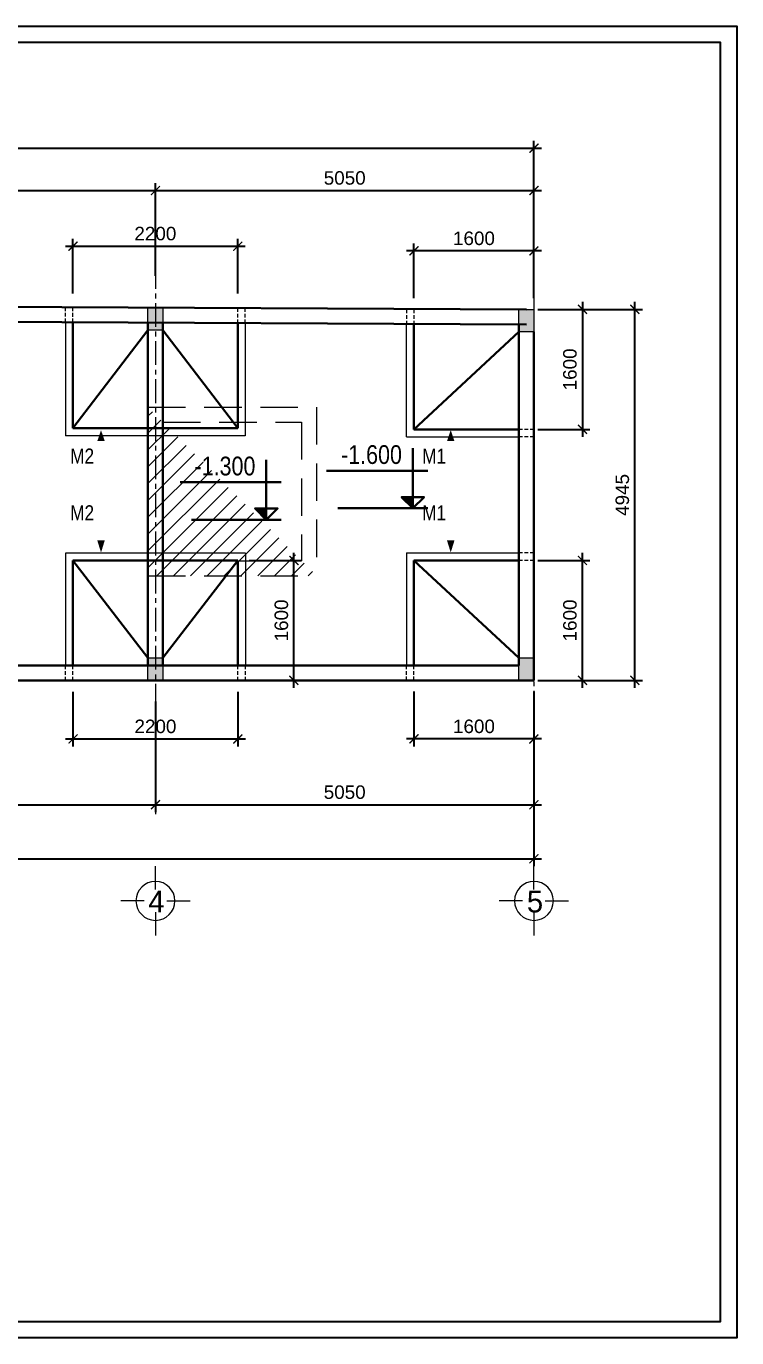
# Model space of a CAD drawing. Header units: millimetres. Extents: x -559287 to -299624, y 2351330 to 2655682.
# Drawn here: x -515463 to -505984, y 2588499 to 2605997 of the extents above; entities that cross this region are included whole.
import ezdxf
from ezdxf.enums import TextEntityAlignment as Align

# ---------------------------------------------------------------- set-up
doc = ezdxf.new("R2010")
doc.units = ezdxf.units.MM
doc.header["$LTSCALE"] = 10
for name, pattern in [('ACAD_ISO04W100', [30, 24, -3, 0, -3]), ('CENTER', [50.800000000000004, 31.75, -6.35, 6.35, -6.35]), ('HIDDENX2', [0.75, 0.5, -0.25])]:
    doc.linetypes.add(name, pattern=pattern)
doc.layers.get('0').update_dxf_attribs({"lineweight": 20})
doc.layers.get('Defpoints').update_dxf_attribs({"lineweight": 20})
for name, color, linetype, lineweight in [('BTCT', 7, 'Continuous', 20), ('Dim', 251, 'Continuous', 15), ('net bao', 50, 'Continuous', 5), ('Net khuat', 76, 'HIDDENX2', 15), ('Net manh', 8, 'Continuous', 13), ('Net-manh', 250, 'Continuous', 9), ('Net-thay', 252, 'Continuous', 9), ('Text', 54, 'Continuous', 25), ('Tim', 144, 'CENTER', 9), ('Tuong', 1, 'Continuous', 30)]:
    doc.layers.add(name, color=color, linetype=linetype, lineweight=lineweight)
doc.layers.add('ththep', color=3, linetype='Continuous')
doc.styles.add('HELVE', font='VHAVAN.TTF', dxfattribs={"height": 800})
doc.styles.add('NGHIA5', font='arial_0.ttf', dxfattribs={"height": 180})
doc.styles.add('STYLE1-S1', font='VHARIALN.TTF')
doc.styles.add('VNGL250', font='VHELVCN.TTF', dxfattribs={"height": 250})
doc.styles.add('VNI-HELVEC250', font='VHELVCN.TTF', dxfattribs={"height": 250})
doc.dimstyles.new('dim100', dxfattribs={"dimscale": 100, "dimtxt": 180, "dimasz": 1.2, "dimexe": 1, "dimexo": 1.5, "dimgap": 0.75, "dimtad": 1, "dimdec": 0, "dimzin": 0, "dimdsep": 46, "dimtxsty": 'NGHIA5', "dimblk1": 'ARCHTICK', "dimblk2": 'ARCHTICK', "dimsah": 1, "dimcen": 0.09, "dimdle": 1, "dimclrd": 256, "dimclre": 256, "dimclrt": 54, "dimadec": 0, "dimazin": 0, "dimtfac": 1, "dimtdec": 0, "dimtofl": 0, "dimtmove": 2, "dimatfit": 3, "dimfxl": 0, "dimtolj": 1, "dimtzin": 0, "dimarcsym": 0})

# ---------------------------------------------------------------- blocks, each defined once
blk = doc.blocks.new('_ARCHTICK')
at = {"color": 0, "linetype": 'ByBlock', "const_width": 0.15}
blk.add_lwpolyline([(-0.5, -0.5), (0.5, 0.5)], dxfattribs=at)
blk = doc.blocks.new('*D23')
at = {"layer": 'Defpoints', "color": 0, "transparency": 16777216}
for p in [(-518739.5850325237, 2597138.854301456), (-513739.5850325236, 2597138.854301456), (-513739.5850325236, 2595610.722574337)]:
    blk.add_point(p, dxfattribs=at)
at = {"layer": 'Dim', "lineweight": -2, "transparency": 16777216}
for p, q in [((-518739.5850325237, 2596988.854301456), (-518739.5850325237, 2595510.722574337)), ((-513739.5850325236, 2596988.854301456), (-513739.5850325236, 2595510.722574337)), ((-518839.5850325237, 2595610.722574337), (-513639.5850325236, 2595610.722574337))]:
    blk.add_line(p, q, dxfattribs=at)
at = {"layer": 'Dim', "lineweight": -2, "transparency": 16777216, "xscale": 120, "yscale": 120, "zscale": 120, "rotation": 180}
blk.add_blockref('_ARCHTICK', (-518739.5850325237, 2595610.722574337), dxfattribs=at)
at = {"layer": 'Dim', "lineweight": -2, "transparency": 16777216, "xscale": 120, "yscale": 120, "zscale": 120}
blk.add_blockref('_ARCHTICK', (-513739.5850325236, 2595610.722574337), dxfattribs=at)
at = {"layer": 'Dim', "color": 54, "transparency": 16777216, "insert": (-516239.5850325236, 2595777.625712127), "char_height": 180, "attachment_point": 5, "style": 'NGHIA5'}
blk.add_mtext('\\A1;5000', dxfattribs=at)
blk = doc.blocks.new('*D24')
at = {"layer": 'Defpoints', "color": 0, "transparency": 16777216}
for p in [(-513739.5850325236, 2597138.854301456), (-508689.5850325237, 2597138.854301456), (-508689.5850325237, 2595610.722574337)]:
    blk.add_point(p, dxfattribs=at)
at = {"layer": 'Dim', "lineweight": -2, "transparency": 16777216}
for p, q in [((-513739.5850325236, 2596988.854301456), (-513739.5850325236, 2595510.722574337)), ((-508689.5850325237, 2596988.854301456), (-508689.5850325237, 2595510.722574337)), ((-513839.5850325236, 2595610.722574337), (-508589.5850325237, 2595610.722574337))]:
    blk.add_line(p, q, dxfattribs=at)
at = {"layer": 'Dim', "lineweight": -2, "transparency": 16777216, "xscale": 120, "yscale": 120, "zscale": 120, "rotation": 180}
blk.add_blockref('_ARCHTICK', (-513739.5850325236, 2595610.722574337), dxfattribs=at)
at = {"layer": 'Dim', "lineweight": -2, "transparency": 16777216, "xscale": 120, "yscale": 120, "zscale": 120}
blk.add_blockref('_ARCHTICK', (-508689.5850325237, 2595610.722574337), dxfattribs=at)
at = {"layer": 'Dim', "color": 54, "transparency": 16777216, "insert": (-511214.5850325236, 2595777.625712127), "char_height": 180, "attachment_point": 5, "style": 'NGHIA5'}
blk.add_mtext('\\A1;5050', dxfattribs=at)
blk = doc.blocks.new('*D25')
at = {"layer": 'Defpoints', "color": 0, "transparency": 16777216}
for p in [(-527389.2931881169, 2597138.840936363), (-508689.5850325237, 2597138.854301456), (-508689.5850325237, 2594890.199795843)]:
    blk.add_point(p, dxfattribs=at)
at = {"layer": 'Dim', "lineweight": -2, "transparency": 16777216}
for p, q in [((-527389.2931881169, 2596988.840936363), (-527389.2931881169, 2594790.199795843)), ((-508689.5850325237, 2596988.854301456), (-508689.5850325237, 2594790.199795843)), ((-527489.2931881169, 2594890.199795843), (-508589.5850325237, 2594890.199795843))]:
    blk.add_line(p, q, dxfattribs=at)
at = {"layer": 'Dim', "lineweight": -2, "transparency": 16777216, "xscale": 120, "yscale": 120, "zscale": 120, "rotation": 180}
blk.add_blockref('_ARCHTICK', (-527389.2931881169, 2594890.199795843), dxfattribs=at)
at = {"layer": 'Dim', "lineweight": -2, "transparency": 16777216, "xscale": 120, "yscale": 120, "zscale": 120}
blk.add_blockref('_ARCHTICK', (-508689.5850325237, 2594890.199795843), dxfattribs=at)
at = {"layer": 'Dim', "color": 54, "transparency": 16777216, "insert": (-518039.4391103203, 2595057.102933633), "char_height": 180, "attachment_point": 5, "style": 'NGHIA5'}
blk.add_mtext('\\A1;18700', dxfattribs=at)
blk = doc.blocks.new('truc ngang-helve')
for points in [[(0, -4.802440907544224), (0, 0)], [(-2.325193748962192, -7.127634656506416), (-7.127634656506416, -7.127634656506416)], [(2.325193748962192, -7.127634656506416), (7.127634656506416, -7.127634656506416)], [(0, -9.452828405468608), (0, -14.25526931301283)]]:
    blk.add_lwpolyline(points)
blk.add_circle((0, -7.127634656506416), 4)
at = {"style": 'HELVE'}
blk.add_attdef('A', text='', height=4.5, dxfattribs=at).set_placement((0.02702979045830034, -7.007037711264502), align=Align.MIDDLE_CENTER)
blk = doc.blocks.new('*D29')
at = {"layer": 'Defpoints', "color": 0, "transparency": 16777216}
for p in [(-513739.5850325237, 2603805.266631138), (-518739.5850325237, 2602512.429326321), (-513739.5850325237, 2602518.602440019)]:
    blk.add_point(p, dxfattribs=at)
at = {"layer": 'Dim', "lineweight": -2, "transparency": 16777216}
for p, q in [((-518739.5850325237, 2602662.429326321), (-518739.5850325237, 2603905.266631138)), ((-513739.5850325237, 2602668.602440019), (-513739.5850325237, 2603905.266631138)), ((-518839.5850325237, 2603805.266631138), (-513639.5850325237, 2603805.266631138))]:
    blk.add_line(p, q, dxfattribs=at)
at = {"layer": 'Dim', "lineweight": -2, "transparency": 16777216, "xscale": 120, "yscale": 120, "zscale": 120, "rotation": 180}
blk.add_blockref('_ARCHTICK', (-518739.5850325237, 2603805.266631138), dxfattribs=at)
at = {"layer": 'Dim', "lineweight": -2, "transparency": 16777216, "xscale": 120, "yscale": 120, "zscale": 120}
blk.add_blockref('_ARCHTICK', (-513739.5850325237, 2603805.266631138), dxfattribs=at)
at = {"layer": 'Dim', "color": 54, "transparency": 16777216, "insert": (-516239.5850325237, 2603972.169768928), "char_height": 180, "attachment_point": 5, "style": 'NGHIA5'}
blk.add_mtext('\\A1;5000', dxfattribs=at)
blk = doc.blocks.new('*D30')
at = {"layer": 'Defpoints', "color": 0, "transparency": 16777216}
for p in [(-508689.3153540442, 2603805.266631138), (-513739.5850325237, 2602518.602440019), (-508689.3153540442, 2602290.575947645)]:
    blk.add_point(p, dxfattribs=at)
at = {"layer": 'Dim', "lineweight": -2, "transparency": 16777216}
for p, q in [((-513739.5850325237, 2602668.602440019), (-513739.5850325237, 2603905.266631138)), ((-508689.3153540442, 2602440.575947645), (-508689.3153540442, 2603905.266631138)), ((-513839.5850325237, 2603805.266631138), (-508589.3153540442, 2603805.266631138))]:
    blk.add_line(p, q, dxfattribs=at)
at = {"layer": 'Dim', "lineweight": -2, "transparency": 16777216, "xscale": 120, "yscale": 120, "zscale": 120, "rotation": 180}
blk.add_blockref('_ARCHTICK', (-513739.5850325237, 2603805.266631138), dxfattribs=at)
at = {"layer": 'Dim', "lineweight": -2, "transparency": 16777216, "xscale": 120, "yscale": 120, "zscale": 120}
blk.add_blockref('_ARCHTICK', (-508689.3153540442, 2603805.266631138), dxfattribs=at)
at = {"layer": 'Dim', "color": 54, "transparency": 16777216, "insert": (-511214.450193284, 2603972.169768928), "char_height": 180, "attachment_point": 5, "style": 'NGHIA5'}
blk.add_mtext('\\A1;5050', dxfattribs=at)
blk = doc.blocks.new('*D31')
at = {"layer": 'Defpoints', "color": 0, "transparency": 16777216}
for p in [(-508689.3153540442, 2604369.666244627), (-527389.4797667965, 2602313.901167825), (-508689.3153540442, 2602353.846755892)]:
    blk.add_point(p, dxfattribs=at)
at = {"layer": 'Dim', "lineweight": -2, "transparency": 16777216}
for p, q in [((-527389.4797667965, 2602463.901167825), (-527389.4797667965, 2604469.666244627)), ((-508689.3153540442, 2602503.846755892), (-508689.3153540442, 2604469.666244627)), ((-527489.4797667965, 2604369.666244627), (-508589.3153540442, 2604369.666244627))]:
    blk.add_line(p, q, dxfattribs=at)
at = {"layer": 'Dim', "lineweight": -2, "transparency": 16777216, "xscale": 120, "yscale": 120, "zscale": 120, "rotation": 180}
blk.add_blockref('_ARCHTICK', (-527389.4797667965, 2604369.666244627), dxfattribs=at)
at = {"layer": 'Dim', "lineweight": -2, "transparency": 16777216, "xscale": 120, "yscale": 120, "zscale": 120}
blk.add_blockref('_ARCHTICK', (-508689.3153540442, 2604369.666244627), dxfattribs=at)
at = {"layer": 'Dim', "color": 54, "transparency": 16777216, "insert": (-518039.3975604203, 2604536.569382417), "char_height": 180, "attachment_point": 5, "style": 'NGHIA5'}
blk.add_mtext('\\A1;18700', dxfattribs=at)
blk = doc.blocks.new('*D32')
at = {"layer": 'Defpoints', "color": 0, "transparency": 16777216}
for p in [(-508689.7404256966, 2602219.26312754), (-507342.8743858716, 2602219.26312754), (-508689.7404256966, 2597269.091526361)]:
    blk.add_point(p, dxfattribs=at)
at = {"layer": 'Dim', "lineweight": -2, "transparency": 16777216}
for p, q in [((-507342.8743858716, 2597169.091526361), (-507342.8743858716, 2602319.26312754)), ((-508539.7404256966, 2602219.26312754), (-507242.8743858716, 2602219.26312754)), ((-508539.7404256966, 2597269.091526361), (-507242.8743858716, 2597269.091526361))]:
    blk.add_line(p, q, dxfattribs=at)
at = {"layer": 'Dim', "lineweight": -2, "transparency": 16777216, "xscale": 120, "yscale": 120, "zscale": 120}
for p, rotation in [((-507342.8743858716, 2602219.26312754), 90), ((-507342.8743858716, 2597269.091526361), 270)]:
    blk.add_blockref('_ARCHTICK', p, dxfattribs=dict(at, rotation=rotation))
at = {"layer": 'Dim', "color": 54, "transparency": 16777216, "insert": (-507509.7775236618, 2599744.17732695), "char_height": 180, "attachment_point": 5, "rotation": 90, "style": 'NGHIA5'}
blk.add_mtext('\\A1;4945', dxfattribs=at)
blk = doc.blocks.new('*D41')
at = {"layer": 'Defpoints', "color": 0, "transparency": 16777216}
for p in [(-514839.5850325237, 2597269.09152636), (-512639.5850325238, 2597269.09152636), (-512639.5850325238, 2596488.104417343)]:
    blk.add_point(p, dxfattribs=at)
at = {"layer": 'Dim', "lineweight": -2, "transparency": 16777216}
for p, q in [((-514839.5850325237, 2597119.09152636), (-514839.5850325237, 2596388.104417343)), ((-512639.5850325238, 2597119.09152636), (-512639.5850325238, 2596388.104417343)), ((-514939.5850325237, 2596488.104417343), (-512539.5850325238, 2596488.104417343))]:
    blk.add_line(p, q, dxfattribs=at)
at = {"layer": 'Dim', "lineweight": -2, "transparency": 16777216, "xscale": 120, "yscale": 120, "zscale": 120, "rotation": 180}
blk.add_blockref('_ARCHTICK', (-514839.5850325237, 2596488.104417343), dxfattribs=at)
at = {"layer": 'Dim', "lineweight": -2, "transparency": 16777216, "xscale": 120, "yscale": 120, "zscale": 120}
blk.add_blockref('_ARCHTICK', (-512639.5850325238, 2596488.104417343), dxfattribs=at)
at = {"layer": 'Dim', "color": 54, "transparency": 16777216, "insert": (-513739.5850325237, 2596655.007555133), "char_height": 180, "attachment_point": 5, "style": 'NGHIA5'}
blk.add_mtext('\\A1;2200', dxfattribs=at)
blk = doc.blocks.new('*D42')
at = {"layer": 'Defpoints', "color": 0, "transparency": 16777216}
for p in [(-512639.5850325238, 2598869.710122793), (-511891.9493067227, 2598869.710122793), (-512639.5850325238, 2597269.710122793)]:
    blk.add_point(p, dxfattribs=at)
at = {"layer": 'Dim', "lineweight": -2, "transparency": 16777216}
for p, q in [((-511891.9493067227, 2597169.710122793), (-511891.9493067227, 2598969.710122793)), ((-512489.5850325238, 2598869.710122793), (-511791.9493067227, 2598869.710122793)), ((-512489.5850325238, 2597269.710122793), (-511791.9493067227, 2597269.710122793))]:
    blk.add_line(p, q, dxfattribs=at)
at = {"layer": 'Dim', "lineweight": -2, "transparency": 16777216, "xscale": 120, "yscale": 120, "zscale": 120}
for p, rotation in [((-511891.9493067227, 2598869.710122793), 90), ((-511891.9493067227, 2597269.710122793), 270)]:
    blk.add_blockref('_ARCHTICK', p, dxfattribs=dict(at, rotation=rotation))
at = {"layer": 'Dim', "color": 54, "transparency": 16777216, "insert": (-512058.8524445129, 2598069.710122793), "char_height": 180, "attachment_point": 5, "rotation": 90, "style": 'NGHIA5'}
blk.add_mtext('\\A1;1600', dxfattribs=at)
blk = doc.blocks.new('*D43')
at = {"layer": 'Defpoints', "color": 0, "transparency": 16777216}
for p in [(-510290.062782491, 2597269.710122793), (-508690.0627649392, 2597269.5776392), (-510290.062782491, 2596488.723013775)]:
    blk.add_point(p, dxfattribs=at)
at = {"layer": 'Dim', "lineweight": -2, "transparency": 16777216}
for p, q in [((-510290.062782491, 2597119.710122793), (-510290.062782491, 2596388.723013775)), ((-508690.0627649392, 2597119.5776392), (-508690.0627649392, 2596388.723013775)), ((-508590.0627649392, 2596488.723013775), (-510390.062782491, 2596488.723013775))]:
    blk.add_line(p, q, dxfattribs=at)
at = {"layer": 'Dim', "lineweight": -2, "transparency": 16777216, "xscale": 120, "yscale": 120, "zscale": 120, "rotation": 180}
blk.add_blockref('_ARCHTICK', (-510290.062782491, 2596488.723013775), dxfattribs=at)
at = {"layer": 'Dim', "lineweight": -2, "transparency": 16777216, "xscale": 120, "yscale": 120, "zscale": 120}
blk.add_blockref('_ARCHTICK', (-508690.0627649392, 2596488.723013775), dxfattribs=at)
at = {"layer": 'Dim', "color": 54, "transparency": 16777216, "insert": (-509490.0627737151, 2596655.626151565), "char_height": 180, "attachment_point": 5, "style": 'NGHIA5'}
blk.add_mtext('\\A1;1600', dxfattribs=at)
blk = doc.blocks.new('*D44')
at = {"layer": 'Defpoints', "color": 0, "transparency": 16777216}
for p in [(-508789.6359607653, 2598869.449767281), (-508042.0002349645, 2598869.449767281), (-508789.6359607653, 2597269.44976728)]:
    blk.add_point(p, dxfattribs=at)
at = {"layer": 'Dim', "lineweight": -2, "transparency": 16777216}
for p, q in [((-508042.0002349645, 2597169.44976728), (-508042.0002349645, 2598969.449767281)), ((-508639.6359607653, 2598869.449767281), (-507942.0002349645, 2598869.449767281)), ((-508639.6359607653, 2597269.44976728), (-507942.0002349645, 2597269.44976728))]:
    blk.add_line(p, q, dxfattribs=at)
at = {"layer": 'Dim', "lineweight": -2, "transparency": 16777216, "xscale": 120, "yscale": 120, "zscale": 120}
for p, rotation in [((-508042.0002349645, 2598869.449767281), 90), ((-508042.0002349645, 2597269.44976728), 270)]:
    blk.add_blockref('_ARCHTICK', p, dxfattribs=dict(at, rotation=rotation))
at = {"layer": 'Dim', "color": 54, "transparency": 16777216, "insert": (-508208.9033727547, 2598069.44976728), "char_height": 180, "attachment_point": 5, "rotation": 90, "style": 'NGHIA5'}
blk.add_mtext('\\A1;1600', dxfattribs=at)
blk = doc.blocks.new('*D45')
at = {"layer": 'Defpoints', "color": 0, "transparency": 16777216}
for p in [(-510290.062782491, 2602999.631640126), (-510290.062782491, 2602218.644531109), (-508690.0627649392, 2602218.777014702)]:
    blk.add_point(p, dxfattribs=at)
at = {"layer": 'Dim', "lineweight": -2, "transparency": 16777216}
for p, q in [((-508590.0627649392, 2602999.631640126), (-510390.062782491, 2602999.631640126)), ((-510290.062782491, 2602368.644531109), (-510290.062782491, 2603099.631640126)), ((-508690.0627649392, 2602368.777014702), (-508690.0627649392, 2603099.631640126))]:
    blk.add_line(p, q, dxfattribs=at)
at = {"layer": 'Dim', "lineweight": -2, "transparency": 16777216, "xscale": 120, "yscale": 120, "zscale": 120, "rotation": 180}
blk.add_blockref('_ARCHTICK', (-510290.062782491, 2602999.631640126), dxfattribs=at)
at = {"layer": 'Dim', "lineweight": -2, "transparency": 16777216, "xscale": 120, "yscale": 120, "zscale": 120}
blk.add_blockref('_ARCHTICK', (-508690.0627649392, 2602999.631640126), dxfattribs=at)
at = {"layer": 'Dim', "color": 54, "transparency": 16777216, "insert": (-509490.0627737151, 2603166.534777917), "char_height": 180, "attachment_point": 5, "style": 'NGHIA5'}
blk.add_mtext('\\A1;1600', dxfattribs=at)
blk = doc.blocks.new('*D46')
at = {"layer": 'Defpoints', "color": 0, "transparency": 16777216}
for p in [(-508789.6359607653, 2602218.904886621), (-508789.6359607653, 2600618.904886621), (-508042.0002349645, 2600618.904886621)]:
    blk.add_point(p, dxfattribs=at)
at = {"layer": 'Dim', "lineweight": -2, "transparency": 16777216}
for p, q in [((-508042.0002349645, 2602318.904886621), (-508042.0002349645, 2600518.904886621)), ((-508639.6359607653, 2602218.904886621), (-507942.0002349645, 2602218.904886621)), ((-508639.6359607653, 2600618.904886621), (-507942.0002349645, 2600618.904886621))]:
    blk.add_line(p, q, dxfattribs=at)
at = {"layer": 'Dim', "lineweight": -2, "transparency": 16777216, "xscale": 120, "yscale": 120, "zscale": 120}
for p, rotation in [((-508042.0002349645, 2602218.904886621), 90), ((-508042.0002349645, 2600618.904886621), 270)]:
    blk.add_blockref('_ARCHTICK', p, dxfattribs=dict(at, rotation=rotation))
at = {"layer": 'Dim', "color": 54, "transparency": 16777216, "insert": (-508208.9033727547, 2601418.904886621), "char_height": 180, "attachment_point": 5, "rotation": 90, "style": 'NGHIA5'}
blk.add_mtext('\\A1;1600', dxfattribs=at)
blk = doc.blocks.new('*D49')
at = {"layer": 'Defpoints', "color": 0, "transparency": 16777216}
for p in [(-512640.5817831069, 2603062.822327774), (-514840.5817831068, 2602281.835218756), (-512640.5817831069, 2602281.835218756)]:
    blk.add_point(p, dxfattribs=at)
at = {"layer": 'Dim', "lineweight": -2, "transparency": 16777216}
for p, q in [((-514840.5817831068, 2602431.835218756), (-514840.5817831068, 2603162.822327774)), ((-512640.5817831069, 2602431.835218756), (-512640.5817831069, 2603162.822327774)), ((-514940.5817831068, 2603062.822327774), (-512540.5817831069, 2603062.822327774))]:
    blk.add_line(p, q, dxfattribs=at)
at = {"layer": 'Dim', "lineweight": -2, "transparency": 16777216, "xscale": 120, "yscale": 120, "zscale": 120, "rotation": 180}
blk.add_blockref('_ARCHTICK', (-514840.5817831068, 2603062.822327774), dxfattribs=at)
at = {"layer": 'Dim', "lineweight": -2, "transparency": 16777216, "xscale": 120, "yscale": 120, "zscale": 120}
blk.add_blockref('_ARCHTICK', (-512640.5817831069, 2603062.822327774), dxfattribs=at)
at = {"layer": 'Dim', "color": 54, "transparency": 16777216, "insert": (-513740.5817831068, 2603229.725465564), "char_height": 180, "attachment_point": 5, "style": 'NGHIA5'}
blk.add_mtext('\\A1;2200', dxfattribs=at)
blk = doc.blocks.new('COTE')
blk.add_hatch(color=256).paths.add_polyline_path([(150, 150), (0, 150), (0, 0)])
for points in [[(0, 0), (150, 150), (-150, 150), (0, 0), (0, 800)], [(-199.999844577047, 500.0000190705468), (1150.000155422953, 500.0000190705468)], [(-200, 0), (1000, 0)]]:
    blk.add_lwpolyline(points)
at = {"layer": 'Text', "style": 'VNGL250'}
blk.add_attdef('COT', (114, 591.5), '', height=250, dxfattribs=at)

msp = doc.modelspace()

# ---------------------------------------------------------------- hatches: boundary and pattern name
at = {"layer": 'Net-manh'}
h = msp.add_hatch(dxfattribs=at)
h.set_pattern_fill('ANSI31', color=256, scale=50, style=0)
h.set_pattern_definition([(45, (-481897.509864, 2354571.150279), (-112.2532015133644, 112.2532015133644), [])])
edge = h.paths.add_edge_path()
edge.add_line((-511588.9466792881, 2600915.195398435), (-511588.9466792881, 2598665.195398435))
edge.add_line((-513838.9466792881, 2600915.195398435), (-511588.9466792881, 2600915.053578658))
edge.add_line((-513838.9466792881, 2600915.195398435), (-513838.9466792881, 2598665.195398435))
edge.add_line((-513838.9466792881, 2598665.195398435), (-511588.9466792881, 2598665.195398435))

# ---------------------------------------------------------------- linework, layer by layer
at = {"color": 251, "linetype": 'ACAD_ISO04W100', "ltscale": 20}
msp.add_line((-508689.3153540442, 2603927.368968504), (-508689.3153540442, 2601369.043033584), dxfattribs=at)
at = {"layer": 'BTCT'}
for points in [[(-513638.9466792881, 2602241.117941387), (-513638.9466792881, 2601941.117941387), (-513838.9466792881, 2601941.117941387), (-513838.9466792881, 2602241.117941387)], [(-508889.3153540442, 2601919.26312754), (-508889.3153540442, 2602219.26312754), (-508689.3153540442, 2602219.26312754), (-508689.3153540442, 2601919.26312754)], [(-513839.5850325237, 2597269.091526361), (-513839.5850325237, 2597569.091526361), (-513639.5850325237, 2597569.091526361), (-513639.5850325237, 2597269.091526361)], [(-508689.5850325237, 2597569.091526361), (-508689.5850325237, 2597269.091526361), (-508889.5850325237, 2597269.091526361), (-508889.5850325237, 2597569.091526361)]]:
    msp.add_lwpolyline(points, close=True, dxfattribs=at)
for points in [[(-513838.9466792881, 2602241.117941387), (-513638.9466792881, 2602241.117941387), (-513838.9466792881, 2601941.117941387), (-513638.9466792881, 2601941.117941387)], [(-508689.3153540442, 2601919.26312754), (-508889.3153540442, 2601919.26312754), (-508689.3153540442, 2602219.26312754), (-508889.3153540442, 2602219.26312754)], [(-513639.5850325237, 2597269.091526361), (-513839.5850325237, 2597269.091526361), (-513639.5850325237, 2597569.091526361), (-513839.5850325237, 2597569.091526361)], [(-508889.5850325237, 2597569.091526361), (-508689.5850325237, 2597569.091526361), (-508889.5850325237, 2597269.091526361), (-508689.5850325237, 2597269.091526361)]]:
    msp.add_solid(points, dxfattribs=at)
at = {"layer": 'net bao', "linetype": 'HIDDENX2', "ltscale": 100}
for p, q in [((-513838.9466792881, 2600915.195398435), (-511588.9466792881, 2600915.053578658)), ((-513838.9466792881, 2600915.195398435), (-513838.9466792881, 2598665.195398435)), ((-511588.9466792881, 2600915.195398435), (-511588.9466792881, 2598665.195398435)), ((-513638.9466792881, 2600715.195398435), (-513638.9466792881, 2598865.195398435)), ((-513638.9466792881, 2600715.195398435), (-511788.9466792881, 2600715.195398435)), ((-511788.9466792881, 2600715.195398435), (-511788.9466792881, 2598865.195398435)), ((-513638.9466792881, 2598865.195398435), (-511788.9466792881, 2598865.195398435)), ((-513838.9466792881, 2598665.195398435), (-511588.9466792881, 2598665.195398435))]:
    msp.add_line(p, q, dxfattribs=at)
at = {"layer": 'Net khuat', "ltscale": 10}
for p, q in [((-514940.2204230452, 2602047.675476052), (-514940.2204230451, 2602247.678461786)), ((-514840.2204230452, 2602047.129055343), (-514840.2204230451, 2602247.132041077)), ((-512640.2204230452, 2602035.107799744), (-512640.2204230452, 2602235.110785477)), ((-512540.2204230452, 2602034.561379035), (-512540.2204230452, 2602234.564364768)), ((-510390.0627824911, 2602218.644531109), (-510390.0627824913, 2602018.644531108)), ((-510290.0627824911, 2602218.644531108), (-510290.0627824911, 2602018.644531108)), ((-508690.3984538432, 2600618.644531108), (-508890.3984538437, 2600618.644531108)), ((-508690.3984538437, 2600518.644531108), (-508890.3984538441, 2600518.644531108)), ((-508690.3984538437, 2598969.710122793), (-508890.3984538441, 2598969.710122793)), ((-508690.3984538432, 2598869.710122793), (-508890.3984538437, 2598869.710122793)), ((-514939.5850325237, 2597269.091526361), (-514939.5850325237, 2597469.091526361)), ((-514839.5850325237, 2597269.09152636), (-514839.5850325236, 2597469.091526361)), ((-512639.5850325237, 2597269.091526361), (-512639.5850325237, 2597469.091526361)), ((-512539.5850325237, 2597269.09152636), (-512539.5850325236, 2597469.091526361)), ((-510390.0627824911, 2597269.710122793), (-510390.0627824913, 2597469.710122793)), ((-510290.0627824911, 2597269.710122793), (-510290.0627824911, 2597469.710122793))]:
    msp.add_line(p, q, dxfattribs=at)
at = {"layer": 'Net manh'}
for p, q in [((-514940.2204230452, 2602047.675476052), (-514940.2204230452, 2600534.5404789)), ((-512540.2204230452, 2602034.561379035), (-512540.2204230452, 2600534.5404789)), ((-510390.0627824911, 2600518.644531108), (-510390.0627824911, 2602018.644531108)), ((-512540.2204230452, 2600534.5404789), (-514940.2204230452, 2600534.5404789)), ((-510390.0627824912, 2600518.644531108), (-508890.3984538441, 2600518.644531108)), ((-512539.5850325236, 2598969.091526361), (-514939.5850325236, 2598969.091526361)), ((-514939.5850325236, 2598969.091526361), (-514939.5850325236, 2597469.09152636)), ((-512539.5850325237, 2598969.091526361), (-512539.5850325237, 2597469.091526361)), ((-510390.0627824912, 2598969.710122793), (-508890.3984538441, 2598969.710122793)), ((-510390.0627824911, 2598969.710122793), (-510390.0627824911, 2597469.710122793))]:
    msp.add_line(p, q, dxfattribs=at)
for points in [[(-514915.2526217564, 2600133.382039292, 0, 0, 0), (-514465.4684070612, 2600133.382039292, 0, 0, 0), (-514465.4684070598, 2600611.658645649, 0, 99.99999999999997, 0), (-514465.4684070598, 2600461.658645649, 0, 0, 0)], [(-510249.59775811, 2600133.382039292, 0, 0, 0), (-509799.8135434148, 2600133.382039292, 0, 0, 0), (-509799.8135434134, 2600611.658645649, 0, 99.99999999999997, 0), (-509799.8135434134, 2600461.658645649, 0, 0, 0)], [(-514915.2526217564, 2599349.988112812, 0, 0, 0), (-514465.4684070612, 2599349.988112812, 0, 0, 0), (-514465.4684070598, 2598986.529784921, 0, 99.99999999999997, 0), (-514465.4684070598, 2599136.529784921, 0, 0, 0)], [(-510249.59775811, 2599349.988112812, 0, 0, 0), (-509799.8135434148, 2599349.988112812, 0, 0, 0), (-509799.8135434134, 2598986.529784921, 0, 99.99999999999997, 0), (-509799.8135434134, 2599136.529784921, 0, 0, 0)]]:
    msp.add_lwpolyline(points, format="xyseb", dxfattribs=at)
at = {"layer": 'ththep'}
for points in [[(-530404.269674361, 2605997.140334661), (-505983.522370857, 2605997.140334661), (-505983.522370857, 2588499.267005711), (-530404.269674361, 2588499.267005711)], [(-529907.0324972037, 2588714.894308552), (-506199.1496736673, 2588714.894308552), (-506199.1496736673, 2605781.51303182), (-529907.0324972037, 2605781.51303182)]]:
    msp.add_lwpolyline(points, close=True, dxfattribs=at)
at = {"layer": 'Tim'}
for p, q in [((-513739.5850325237, 2603827.354922021), (-513739.5850325237, 2595486.636662875)), ((-508689.5850325237, 2599669.0289871), (-508689.5850325237, 2595486.636662875))]:
    msp.add_line(p, q, dxfattribs=at)
at = {"layer": 'Tuong'}
for p, q in [((-527388.4797667961, 2602313.898628524), (-508789.3153540442, 2602219.26312754)), ((-527188.4797667965, 2602112.802801372), (-508790.4081791479, 2602019.266113229)), ((-514840.2204230452, 2602047.129055343), (-514840.2204230452, 2600634.5404789)), ((-514840.2204230452, 2600634.5404789), (-513839.5850325237, 2601941.117941387)), ((-513839.5850325237, 2602041.664864456), (-513839.5850325237, 2597469.09152636)), ((-513639.5850325237, 2602040.572023038), (-513639.5850325237, 2597469.09152636)), ((-513639.5850325237, 2601941.117941387), (-512640.2204230454, 2600634.5404789)), ((-512640.2204230454, 2602035.107799744), (-512640.2204230454, 2600634.5404789)), ((-510290.0627824911, 2600618.644531108), (-510290.0627824911, 2602018.644531108)), ((-508889.7384554037, 2597469.09152636), (-508889.3153540442, 2602019.26312754)), ((-508890.0627824911, 2601918.644531108), (-510290.0627824911, 2600618.644531108)), ((-508689.3153540442, 2601919.26312754), (-508689.7404256965, 2597269.091526361)), ((-512640.2204230454, 2600634.5404789), (-514840.2204230452, 2600634.5404789)), ((-510290.0627824911, 2600618.644531108), (-508890.3984538442, 2600618.644531109)), ((-512639.5850325237, 2598869.091526361), (-514839.5850325236, 2598869.09152636)), ((-514839.5850325236, 2598869.09152636), (-514839.5850325236, 2597469.09152636)), ((-514839.5850325236, 2598869.09152636), (-513839.5850325237, 2597569.091526361)), ((-513639.5850325237, 2597569.091526361), (-512639.5850325237, 2598869.091526361)), ((-512639.5850325237, 2598869.091526361), (-512639.5850325237, 2597469.091526361)), ((-510290.0627824911, 2598869.710122793), (-508890.3984538442, 2598869.710122793)), ((-510290.0627824911, 2598869.710122793), (-510290.0627824911, 2597469.710122793)), ((-508890.0627824911, 2597569.710122793), (-510290.0627824911, 2598869.710122793)), ((-508889.7384554037, 2597469.09152636), (-527188.4797667965, 2597469.091526361)), ((-508689.7404256965, 2597269.091526361), (-527388.4797667965, 2597269.091526361))]:
    msp.add_line(p, q, dxfattribs=at)

# ---------------------------------------------------------------- block references
at = {"layer": 'Net-thay'}
ref = msp.add_blockref('truc ngang-helve', (-513739.5850325236, 2593865.534602909), dxfattribs=dict(at, xscale=-64.86479999998119, yscale=64.8648000000976, zscale=64.8648, rotation=180))
ref.add_attrib('A', '4', dxfattribs={"layer": '0', "height": 291.8916, "style": 'HELVE'}).set_placement((-513725.8705614106, 2594320.044702643), align=Align.MIDDLE_CENTER)
ref = msp.add_blockref('truc ngang-helve', (-508689.5850325236, 2593865.534602909), dxfattribs=dict(at, xscale=-64.86479999998119, yscale=64.8648000000976, zscale=64.8648, rotation=180))
ref.add_attrib('A', '5', dxfattribs={"layer": '0', "height": 291.8916, "style": 'HELVE'}).set_placement((-508675.8705614106, 2594320.044702643), align=Align.MIDDLE_CENTER)
at = {"layer": 'Tuong'}
ref = msp.add_blockref('COTE', (-510305.5703970575, 2599566.09914), dxfattribs=dict(at, xscale=-1))
ref.add_attrib('COT', '-1.600', (-511262.9037303907, 2600157.59914), dxfattribs={"layer": 'Text', "height": 250, "style": 'VNI-HELVEC250'})
ref = msp.add_blockref('COTE', (-512260.5461161709, 2599413.153501241), dxfattribs=dict(at, xscale=-1))
ref.add_attrib('COT', '-1.300', (-513217.8794495042, 2600004.653501241), dxfattribs={"layer": 'Text', "height": 250, "style": 'VNI-HELVEC250'})

# ---------------------------------------------------------------- texts
at = {"layer": 'Text', "style": 'STYLE1-S1'}
for s, p in [('m2', (-514876.2844636537, 2600163.09267648)), ('m1', (-510180.3431061465, 2600163.09267648)), ('m2', (-514876.2844636537, 2599405.970801953)), ('m1', (-510180.3431061465, 2599405.970801953))]:
    msp.add_text(s, height=200, dxfattribs=at).set_placement(p)

# ---------------------------------------------------------------- dimensions: what is measured, and where the dimension line sits
at = {"layer": 'Dim'}
for base, p1, p2, picture, middle in [((-508689.3153540442, 2604369.666244627), (-527389.4797667965, 2602313.901167825), (-508689.3153540442, 2602353.846755892), '*D31', (-518039.3975604203, 2604536.569382417)), ((-513739.5850325237, 2603805.266631138), (-518739.5850325237, 2602512.429326321), (-513739.5850325237, 2602518.602440019), '*D29', (-516239.5850325237, 2603972.169768928)), ((-508689.3153540442, 2603805.266631138), (-513739.5850325237, 2602518.602440019), (-508689.3153540442, 2602290.575947645), '*D30', (-511214.450193284, 2603972.169768928)), ((-512640.5817831069, 2603062.822327774), (-514840.5817831068, 2602281.835218756), (-512640.5817831069, 2602281.835218756), '*D49', (-513740.5817831068, 2603229.725465564)), ((-512639.5850325238, 2596488.104417343), (-514839.5850325237, 2597269.09152636), (-512639.5850325238, 2597269.09152636), '*D41', (-513739.5850325237, 2596655.007555133)), ((-508689.5850325237, 2594890.199795843), (-527389.2931881169, 2597138.840936363), (-508689.5850325237, 2597138.854301456), '*D25', (-518039.4391103203, 2595057.102933633)), ((-513739.5850325236, 2595610.722574337), (-518739.5850325237, 2597138.854301456), (-513739.5850325236, 2597138.854301456), '*D23', (-516239.5850325236, 2595777.625712127)), ((-508689.5850325237, 2595610.722574337), (-513739.5850325236, 2597138.854301456), (-508689.5850325237, 2597138.854301456), '*D24', (-511214.5850325236, 2595777.625712127))]:
    dim = msp.add_linear_dim(base=base, p1=p1, p2=p2, dimstyle='dim100', dxfattribs=at)
    dim.commit()
    dim.dimension.update_dxf_attribs({"geometry": picture, "text_midpoint": middle})
for base, p1, p2, angle, picture, middle in [((-510290.062782491, 2602999.631640126), (-508690.0627649392, 2602218.777014702), (-510290.062782491, 2602218.644531109), 180, '*D45', (-509490.0627737151, 2603166.534777917)), ((-508042.0002349645, 2600618.904886621), (-508789.6359607652, 2602218.904886621), (-508789.6359607652, 2600618.904886621), 270, '*D46', (-508208.9033727547, 2601418.904886621)), ((-511891.9493067227, 2598869.710122793), (-512639.5850325237, 2597269.710122793), (-512639.5850325237, 2598869.710122793), 90, '*D42', (-512058.8524445129, 2598069.710122793)), ((-508042.0002349645, 2598869.449767281), (-508789.6359607652, 2597269.44976728), (-508789.6359607652, 2598869.449767281), 90, '*D44', (-508208.9033727547, 2598069.44976728)), ((-510290.062782491, 2596488.723013775), (-508690.0627649392, 2597269.5776392), (-510290.062782491, 2597269.710122793), 180, '*D43', (-509490.0627737151, 2596655.626151565))]:
    dim = msp.add_linear_dim(base=base, p1=p1, p2=p2, angle=angle, dimstyle='dim100', dxfattribs=at)
    dim.commit()
    dim.dimension.update_dxf_attribs({"geometry": picture, "text_midpoint": middle})
dim = msp.add_linear_dim(base=(-507342.8743858716, 2602219.26312754), p1=(-508689.7404256965, 2597269.091526361), p2=(-508689.7404256965, 2602219.26312754), angle=90, text='4945', dimstyle='dim100', dxfattribs=at)
dim.commit()
dim.dimension.update_dxf_attribs({"geometry": '*D32', "text_midpoint": (-507509.7775236618, 2599744.17732695)})

doc.saveas('drawing.dxf')
